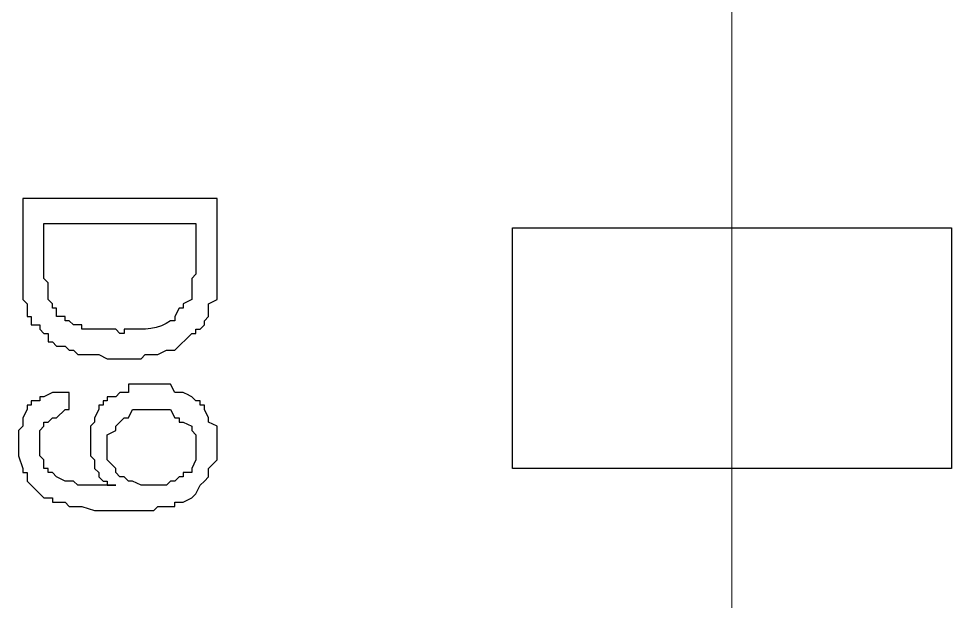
# Model space of a CAD drawing. Header units: millimetres. Extents: x -3 to 153, y 27 to 116.
# Drawn here: x 47.896 to 52.573, y 72.022 to 74.945 of the extents above; entities that cross this region are included whole.
import ezdxf

# ---------------------------------------------------------------- set-up
doc = ezdxf.new("R2010")
doc.units = ezdxf.units.MM
doc.header["$MEASUREMENT"] = 0
doc.layers.add('layer 1', color=7, linetype='Continuous')

msp = doc.modelspace()

# ---------------------------------------------------------------- linework, layer by layer
at = {"layer": 'layer 1', "color": 0, "lineweight": 20}
msp.add_open_spline([(51.4728, 46.6325), (51.4728, 46.6325), (51.4728, 87.2514), (51.4728, 87.2514)], degree=3, dxfattribs=at)
at = {"layer": 'layer 1', "color": 0}
for points, knots in [([(47.9168, 74.0434), (47.9168, 74.0434), (48.8904, 74.0434), (48.8904, 74.0434), (48.8904, 74.0434), (48.8904, 74.0434), (48.8904, 73.7047), (48.8904, 73.7047), (48.8904, 73.7047), (48.8904, 73.6553), (48.8904, 73.6059), (48.8904, 73.5565), (48.8904, 73.5565), (48.8904, 73.5565), (48.8904, 73.5354), (48.8904, 73.5354), (48.8904, 73.5354), (48.8904, 73.5354), (48.8481, 73.5142), (48.8481, 73.5142), (48.8481, 73.5142), (48.8481, 73.5142), (48.8481, 73.4507), (48.8481, 73.4507), (48.8481, 73.4507), (48.8481, 73.4507), (48.8269, 73.4295), (48.8269, 73.4295), (48.8269, 73.4295), (48.8269, 73.4295), (48.8269, 73.4084), (48.8269, 73.4084), (48.8269, 73.4084), (48.8269, 73.4084), (48.8058, 73.3872), (48.8058, 73.3872), (48.8058, 73.3872), (48.8058, 73.3872), (48.7846, 73.3872), (48.7846, 73.3872), (48.7846, 73.3872), (48.7846, 73.3872), (48.7846, 73.366), (48.7846, 73.366), (48.7846, 73.366), (48.7846, 73.366), (48.7634, 73.366), (48.7634, 73.366), (48.7634, 73.366), (48.7634, 73.366), (48.6788, 73.2814), (48.6788, 73.2814), (48.6788, 73.2814), (48.6788, 73.2814), (48.6364, 73.2814), (48.6364, 73.2814), (48.6364, 73.2814), (48.6364, 73.2814), (48.5941, 73.2602), (48.5941, 73.2602), (48.5941, 73.2602), (48.5941, 73.2602), (48.5306, 73.2602), (48.5306, 73.2602), (48.5306, 73.2602), (48.5306, 73.2602), (48.5094, 73.239), (48.5094, 73.239), (48.5094, 73.239), (48.5094, 73.239), (48.3401, 73.239), (48.3401, 73.239), (48.3401, 73.239), (48.3401, 73.239), (48.2978, 73.2602), (48.2978, 73.2602), (48.2978, 73.2602), (48.2978, 73.2602), (48.1919, 73.2602), (48.1919, 73.2602), (48.1919, 73.2602), (48.1919, 73.2602), (48.1708, 73.2814), (48.1708, 73.2814), (48.1708, 73.2814), (48.1708, 73.2814), (48.1496, 73.2814), (48.1496, 73.2814), (48.1496, 73.2814), (48.1496, 73.2814), (48.1284, 73.3025), (48.1284, 73.3025), (48.1284, 73.3025), (48.1284, 73.3025), (48.0861, 73.3025), (48.0861, 73.3025), (48.0861, 73.3025), (48.0861, 73.3025), (48.0649, 73.3237), (48.0649, 73.3237), (48.0649, 73.3237), (48.0649, 73.3237), (48.0438, 73.3237), (48.0438, 73.3237), (48.0438, 73.3237), (48.0438, 73.3237), (48.0438, 73.366), (48.0438, 73.366), (48.0438, 73.366), (48.0438, 73.366), (48.0226, 73.366), (48.0226, 73.366), (48.0226, 73.366), (48.0226, 73.366), (48.0014, 73.3872), (48.0014, 73.3872), (48.0014, 73.3872), (48.0014, 73.3872), (48.0014, 73.4084), (48.0014, 73.4084), (48.0014, 73.4084), (48.0014, 73.4084), (47.9591, 73.4084), (47.9591, 73.4084), (47.9591, 73.4084), (47.9591, 73.4084), (47.9591, 73.4507), (47.9591, 73.4507), (47.9591, 73.4507), (47.9591, 73.4507), (47.9379, 73.4507), (47.9379, 73.4507), (47.9379, 73.4507), (47.9379, 73.4507), (47.9379, 73.5142), (47.9379, 73.5142), (47.9379, 73.5142), (47.9379, 73.5142), (47.9168, 73.5354), (47.9168, 73.5354), (47.9168, 73.5354), (47.9168, 73.5354), (47.9168, 73.6835), (47.9168, 73.6835), (47.9168, 73.6835), (47.9168, 73.6835), (47.9168, 74.0434), (47.9168, 74.0434)], [0, 0, 0, 0, 0.026316, 0.026316, 0.026316, 0.026316, 0.052632, 0.052632, 0.052632, 0.052632, 0.078947, 0.078947, 0.078947, 0.078947, 0.105263, 0.105263, 0.105263, 0.105263, 0.131579, 0.131579, 0.131579, 0.131579, 0.157895, 0.157895, 0.157895, 0.157895, 0.184211, 0.184211, 0.184211, 0.184211, 0.210526, 0.210526, 0.210526, 0.210526, 0.236842, 0.236842, 0.236842, 0.236842, 0.263158, 0.263158, 0.263158, 0.263158, 0.289474, 0.289474, 0.289474, 0.289474, 0.315789, 0.315789, 0.315789, 0.315789, 0.342105, 0.342105, 0.342105, 0.342105, 0.368421, 0.368421, 0.368421, 0.368421, 0.394737, 0.394737, 0.394737, 0.394737, 0.421053, 0.421053, 0.421053, 0.421053, 0.447368, 0.447368, 0.447368, 0.447368, 0.473684, 0.473684, 0.473684, 0.473684, 0.5, 0.5, 0.5, 0.5, 0.526316, 0.526316, 0.526316, 0.526316, 0.552632, 0.552632, 0.552632, 0.552632, 0.578947, 0.578947, 0.578947, 0.578947, 0.605263, 0.605263, 0.605263, 0.605263, 0.631579, 0.631579, 0.631579, 0.631579, 0.657895, 0.657895, 0.657895, 0.657895, 0.684211, 0.684211, 0.684211, 0.684211, 0.710526, 0.710526, 0.710526, 0.710526, 0.736842, 0.736842, 0.736842, 0.736842, 0.763158, 0.763158, 0.763158, 0.763158, 0.789474, 0.789474, 0.789474, 0.789474, 0.815789, 0.815789, 0.815789, 0.815789, 0.842105, 0.842105, 0.842105, 0.842105, 0.868421, 0.868421, 0.868421, 0.868421, 0.894737, 0.894737, 0.894737, 0.894737, 0.921053, 0.921053, 0.921053, 0.921053, 0.947368, 0.947368, 0.947368, 0.947368, 1, 1, 1, 1]), ([(48.0226, 73.9164), (48.0226, 73.9164), (48.0226, 73.6412), (48.0226, 73.6412), (48.0226, 73.6412), (48.0226, 73.6412), (48.0438, 73.62), (48.0438, 73.62), (48.0438, 73.62), (48.0438, 73.62), (48.0438, 73.5354), (48.0438, 73.5354), (48.0438, 73.5354), (48.0438, 73.5354), (48.0649, 73.5142), (48.0649, 73.5142), (48.0649, 73.5142), (48.0649, 73.5142), (48.0649, 73.493), (48.0649, 73.493), (48.0649, 73.493), (48.0649, 73.493), (48.0861, 73.493), (48.0861, 73.493), (48.0861, 73.493), (48.0861, 73.493), (48.0861, 73.4507), (48.0861, 73.4507), (48.0861, 73.4507), (48.0861, 73.4507), (48.1284, 73.4507), (48.1284, 73.4507), (48.1284, 73.4507), (48.1284, 73.4507), (48.1284, 73.4295), (48.1284, 73.4295), (48.1284, 73.4295), (48.1284, 73.4295), (48.1496, 73.4295), (48.1496, 73.4295), (48.1496, 73.4295), (48.1496, 73.4295), (48.1708, 73.4084), (48.1708, 73.4084), (48.1708, 73.4084), (48.1708, 73.4084), (48.2131, 73.4084), (48.2131, 73.4084), (48.2131, 73.4084), (48.2131, 73.4084), (48.2131, 73.3872), (48.2131, 73.3872), (48.2131, 73.3872), (48.2131, 73.3872), (48.3824, 73.3872), (48.3824, 73.3872), (48.3824, 73.3872), (48.3824, 73.3872), (48.4036, 73.366), (48.4036, 73.366), (48.4036, 73.366), (48.4036, 73.366), (48.4248, 73.366), (48.4248, 73.366), (48.4248, 73.366), (48.4248, 73.366), (48.4248, 73.3872), (48.4248, 73.3872), (48.4248, 73.3872), (48.4248, 73.3872), (48.4459, 73.3872), (48.4459, 73.3872), (48.4459, 73.3872), (48.5221, 73.3844), (48.6012, 73.3854), (48.6576, 73.4295), (48.6576, 73.4295), (48.6576, 73.4295), (48.6788, 73.4295), (48.6788, 73.4295), (48.6788, 73.4295), (48.6788, 73.4295), (48.6788, 73.4507), (48.6788, 73.4507), (48.6788, 73.4507), (48.6788, 73.4507), (48.6999, 73.493), (48.6999, 73.493), (48.6999, 73.493), (48.6999, 73.493), (48.7211, 73.493), (48.7211, 73.493), (48.7211, 73.493), (48.7211, 73.493), (48.7211, 73.5142), (48.7211, 73.5142), (48.7211, 73.5142), (48.7211, 73.5142), (48.7634, 73.5354), (48.7634, 73.5354), (48.7634, 73.5354), (48.7634, 73.5354), (48.7634, 73.6412), (48.7634, 73.6412), (48.7634, 73.6412), (48.7634, 73.6412), (48.7846, 73.6624), (48.7846, 73.6624), (48.7846, 73.6624), (48.7846, 73.6624), (48.7846, 73.9164), (48.7846, 73.9164), (48.7846, 73.9164), (48.7846, 73.9164), (48.0226, 73.9164), (48.0226, 73.9164)], [0, 0, 0, 0, 0.033333, 0.033333, 0.033333, 0.033333, 0.066667, 0.066667, 0.066667, 0.066667, 0.1, 0.1, 0.1, 0.1, 0.133333, 0.133333, 0.133333, 0.133333, 0.166667, 0.166667, 0.166667, 0.166667, 0.2, 0.2, 0.2, 0.2, 0.233333, 0.233333, 0.233333, 0.233333, 0.266667, 0.266667, 0.266667, 0.266667, 0.3, 0.3, 0.3, 0.3, 0.333333, 0.333333, 0.333333, 0.333333, 0.366667, 0.366667, 0.366667, 0.366667, 0.4, 0.4, 0.4, 0.4, 0.433333, 0.433333, 0.433333, 0.433333, 0.466667, 0.466667, 0.466667, 0.466667, 0.5, 0.5, 0.5, 0.5, 0.533333, 0.533333, 0.533333, 0.533333, 0.566667, 0.566667, 0.566667, 0.566667, 0.6, 0.6, 0.6, 0.6, 0.633333, 0.633333, 0.633333, 0.633333, 0.666667, 0.666667, 0.666667, 0.666667, 0.7, 0.7, 0.7, 0.7, 0.733333, 0.733333, 0.733333, 0.733333, 0.766667, 0.766667, 0.766667, 0.766667, 0.8, 0.8, 0.8, 0.8, 0.833333, 0.833333, 0.833333, 0.833333, 0.866667, 0.866667, 0.866667, 0.866667, 0.9, 0.9, 0.9, 0.9, 0.933333, 0.933333, 0.933333, 0.933333, 1, 1, 1, 1]), ([(50.3721, 73.8952), (50.3721, 73.8952), (50.3721, 72.6887), (50.3721, 72.6887), (50.3721, 72.6887), (50.3721, 72.6887), (52.5734, 72.6887), (52.5734, 72.6887), (52.5734, 72.6887), (52.5734, 72.6887), (52.5734, 73.8952), (52.5734, 73.8952), (52.5734, 73.8952), (52.5734, 73.8952), (50.3721, 73.8952), (50.3721, 73.8952)], [0, 0, 0, 0, 0.2, 0.2, 0.2, 0.2, 0.4, 0.4, 0.4, 0.4, 0.6, 0.6, 0.6, 0.6, 1, 1, 1, 1]), ([(48.1496, 73.0697), (48.1496, 73.0697), (48.1496, 72.985), (48.1496, 72.985), (48.1496, 72.985), (48.1496, 72.985), (48.1284, 72.985), (48.1284, 72.985), (48.1284, 72.985), (48.1284, 72.985), (48.0861, 72.9427), (48.0861, 72.9427), (48.0861, 72.9427), (48.0861, 72.9427), (48.0649, 72.9427), (48.0649, 72.9427), (48.0649, 72.9427), (48.0649, 72.9427), (48.0438, 72.9215), (48.0438, 72.9215), (48.0438, 72.9215), (48.0438, 72.9215), (48.0226, 72.9215), (48.0226, 72.9215), (48.0226, 72.9215), (48.0226, 72.9215), (48.0226, 72.9004), (48.0226, 72.9004), (48.0226, 72.9004), (48.0226, 72.9004), (48.0014, 72.8792), (48.0014, 72.8792), (48.0014, 72.8792), (48.0014, 72.8792), (48.0014, 72.7522), (48.0014, 72.7522), (48.0014, 72.7522), (48.0014, 72.7522), (48.0226, 72.731), (48.0226, 72.731), (48.0226, 72.731), (48.0226, 72.731), (48.0226, 72.6887), (48.0226, 72.6887), (48.0226, 72.6887), (48.0226, 72.6887), (48.0438, 72.6887), (48.0438, 72.6887), (48.0438, 72.6887), (48.0438, 72.6887), (48.0438, 72.6675), (48.0438, 72.6675), (48.0438, 72.6675), (48.0438, 72.6675), (48.0649, 72.6675), (48.0649, 72.6675), (48.0649, 72.6675), (48.0649, 72.6675), (48.0861, 72.6464), (48.0861, 72.6464), (48.0861, 72.6464), (48.0861, 72.6464), (48.1284, 72.6252), (48.1284, 72.6252), (48.1284, 72.6252), (48.1284, 72.6252), (48.1708, 72.6252), (48.1708, 72.6252), (48.1708, 72.6252), (48.1708, 72.6252), (48.1919, 72.604), (48.1919, 72.604), (48.1919, 72.604), (48.1919, 72.604), (48.3824, 72.604), (48.3824, 72.604), (48.3824, 72.604), (48.3824, 72.604), (48.3401, 72.604), (48.3401, 72.604), (48.3401, 72.604), (48.3401, 72.604), (48.3401, 72.6252), (48.3401, 72.6252), (48.3401, 72.6252), (48.3401, 72.6252), (48.3189, 72.6252), (48.3189, 72.6252), (48.3189, 72.6252), (48.3189, 72.6252), (48.2978, 72.6464), (48.2978, 72.6464), (48.2978, 72.6464), (48.2978, 72.6464), (48.2978, 72.6675), (48.2978, 72.6675), (48.2978, 72.6675), (48.2978, 72.6675), (48.2766, 72.6887), (48.2766, 72.6887), (48.2766, 72.6887), (48.2766, 72.6887), (48.2766, 72.731), (48.2766, 72.731), (48.2766, 72.731), (48.2766, 72.731), (48.2554, 72.7522), (48.2554, 72.7522), (48.2554, 72.7522), (48.2554, 72.7522), (48.2554, 72.9004), (48.2554, 72.9004), (48.2554, 72.9004), (48.2554, 72.9004), (48.2766, 72.9215), (48.2766, 72.9215), (48.2766, 72.9215), (48.2766, 72.9215), (48.2766, 72.9427), (48.2766, 72.9427), (48.2766, 72.9427), (48.2766, 72.9427), (48.2978, 72.985), (48.2978, 72.985), (48.2978, 72.985), (48.2978, 72.985), (48.2978, 73.0062), (48.2978, 73.0062), (48.2978, 73.0062), (48.2978, 73.0062), (48.3189, 73.0062), (48.3189, 73.0062), (48.3189, 73.0062), (48.3189, 73.0062), (48.3189, 73.0274), (48.3189, 73.0274), (48.3189, 73.0274), (48.3189, 73.0274), (48.3401, 73.0274), (48.3401, 73.0274), (48.3401, 73.0274), (48.3401, 73.0274), (48.3401, 73.0485), (48.3401, 73.0485), (48.3401, 73.0485), (48.3401, 73.0485), (48.3824, 73.0485), (48.3824, 73.0485), (48.3824, 73.0485), (48.3824, 73.0485), (48.4036, 73.0697), (48.4036, 73.0697), (48.4036, 73.0697), (48.4036, 73.0697), (48.4459, 73.0697), (48.4459, 73.0697), (48.4459, 73.0697), (48.4459, 73.0697), (48.4459, 73.112), (48.4459, 73.112), (48.4459, 73.112), (48.4459, 73.112), (48.4671, 73.112), (48.4671, 73.112), (48.4671, 73.112), (48.5236, 73.112), (48.58, 73.112), (48.6364, 73.112), (48.6364, 73.112), (48.6364, 73.112), (48.6576, 73.112), (48.6576, 73.112), (48.6576, 73.112), (48.6576, 73.112), (48.6788, 73.0697), (48.6788, 73.0697), (48.6788, 73.0697), (48.6788, 73.0697), (48.7211, 73.0697), (48.7211, 73.0697), (48.7211, 73.0697), (48.7211, 73.0697), (48.7634, 73.0485), (48.7634, 73.0485), (48.7634, 73.0485), (48.7634, 73.0485), (48.7846, 73.0274), (48.7846, 73.0274), (48.7846, 73.0274), (48.7846, 73.0274), (48.8058, 73.0274), (48.8058, 73.0274), (48.8058, 73.0274), (48.8058, 73.0274), (48.8058, 73.0062), (48.8058, 73.0062), (48.8058, 73.0062), (48.8058, 73.0062), (48.8269, 73.0062), (48.8269, 73.0062), (48.8269, 73.0062), (48.8269, 73.0062), (48.8269, 72.985), (48.8269, 72.985), (48.8269, 72.985), (48.8269, 72.985), (48.8481, 72.9427), (48.8481, 72.9427), (48.8481, 72.9427), (48.8481, 72.9427), (48.8481, 72.9215), (48.8481, 72.9215), (48.8481, 72.9215), (48.8481, 72.9215), (48.8904, 72.9004), (48.8904, 72.9004), (48.8904, 72.9004), (48.8904, 72.9004), (48.8904, 72.731), (48.8904, 72.731), (48.8904, 72.731), (48.8904, 72.731), (48.8481, 72.6887), (48.8481, 72.6887), (48.8481, 72.6887), (48.8481, 72.6887), (48.8481, 72.6464), (48.8481, 72.6464), (48.8481, 72.6464), (48.8481, 72.6464), (48.8269, 72.6252), (48.8269, 72.6252), (48.8269, 72.6252), (48.8269, 72.6252), (48.8058, 72.604), (48.8058, 72.604), (48.8058, 72.604), (48.8058, 72.604), (48.7846, 72.5617), (48.7846, 72.5617), (48.7846, 72.5617), (48.7846, 72.5617), (48.7634, 72.5405), (48.7634, 72.5405), (48.7634, 72.5405), (48.7634, 72.5405), (48.7211, 72.5194), (48.7211, 72.5194), (48.7211, 72.5194), (48.7211, 72.5194), (48.6788, 72.5194), (48.6788, 72.5194), (48.6788, 72.5194), (48.6788, 72.5194), (48.6788, 72.4982), (48.6788, 72.4982), (48.6788, 72.4982), (48.6788, 72.4982), (48.5941, 72.4982), (48.5941, 72.4982), (48.5941, 72.4982), (48.5941, 72.4982), (48.5729, 72.477), (48.5729, 72.477), (48.5729, 72.477), (48.5729, 72.477), (48.2766, 72.477), (48.2766, 72.477), (48.2766, 72.477), (48.2766, 72.477), (48.2131, 72.4982), (48.2131, 72.4982), (48.2131, 72.4982), (48.2131, 72.4982), (48.1496, 72.4982), (48.1496, 72.4982), (48.1496, 72.4982), (48.1496, 72.4982), (48.1284, 72.5194), (48.1284, 72.5194), (48.1284, 72.5194), (48.1284, 72.5194), (48.0649, 72.5194), (48.0649, 72.5194), (48.0649, 72.5194), (48.0649, 72.5194), (48.0649, 72.5405), (48.0649, 72.5405), (48.0649, 72.5405), (48.0649, 72.5405), (48.0226, 72.5405), (48.0226, 72.5405), (48.0226, 72.5405), (48.0226, 72.5405), (47.9379, 72.6252), (47.9379, 72.6252), (47.9379, 72.6252), (47.9379, 72.6252), (47.9379, 72.6675), (47.9379, 72.6675), (47.9379, 72.6675), (47.9379, 72.6675), (47.9168, 72.6675), (47.9168, 72.6675), (47.9168, 72.6675), (47.9168, 72.6675), (47.9168, 72.6887), (47.9168, 72.6887), (47.9168, 72.6887), (47.9168, 72.6887), (47.8956, 72.7522), (47.8956, 72.7522), (47.8956, 72.7522), (47.8956, 72.7522), (47.8956, 72.8792), (47.8956, 72.8792), (47.8956, 72.8792), (47.8956, 72.8792), (47.9168, 72.9004), (47.9168, 72.9004), (47.9168, 72.9004), (47.9168, 72.9004), (47.9168, 72.9427), (47.9168, 72.9427), (47.9168, 72.9427), (47.9168, 72.9427), (47.9379, 72.985), (47.9379, 72.985), (47.9379, 72.985), (47.9379, 72.985), (47.9379, 73.0062), (47.9379, 73.0062), (47.9379, 73.0062), (47.9379, 73.0062), (47.9591, 73.0062), (47.9591, 73.0062), (47.9591, 73.0062), (47.9591, 73.0062), (47.9591, 73.0274), (47.9591, 73.0274), (47.9591, 73.0274), (47.9591, 73.0274), (48.0014, 73.0274), (48.0014, 73.0274), (48.0014, 73.0274), (48.0014, 73.0274), (48.0014, 73.0485), (48.0014, 73.0485), (48.0014, 73.0485), (48.0014, 73.0485), (48.0226, 73.0485), (48.0226, 73.0485), (48.0226, 73.0485), (48.0226, 73.0485), (48.0649, 73.0697), (48.0649, 73.0697), (48.0649, 73.0697), (48.0649, 73.0697), (48.1496, 73.0697), (48.1496, 73.0697)], [0, 0, 0, 0, 0.010989, 0.010989, 0.010989, 0.010989, 0.021978, 0.021978, 0.021978, 0.021978, 0.032967, 0.032967, 0.032967, 0.032967, 0.043956, 0.043956, 0.043956, 0.043956, 0.054945, 0.054945, 0.054945, 0.054945, 0.065934, 0.065934, 0.065934, 0.065934, 0.076923, 0.076923, 0.076923, 0.076923, 0.087912, 0.087912, 0.087912, 0.087912, 0.098901, 0.098901, 0.098901, 0.098901, 0.10989, 0.10989, 0.10989, 0.10989, 0.120879, 0.120879, 0.120879, 0.120879, 0.131868, 0.131868, 0.131868, 0.131868, 0.142857, 0.142857, 0.142857, 0.142857, 0.153846, 0.153846, 0.153846, 0.153846, 0.164835, 0.164835, 0.164835, 0.164835, 0.175824, 0.175824, 0.175824, 0.175824, 0.186813, 0.186813, 0.186813, 0.186813, 0.197802, 0.197802, 0.197802, 0.197802, 0.208791, 0.208791, 0.208791, 0.208791, 0.21978, 0.21978, 0.21978, 0.21978, 0.230769, 0.230769, 0.230769, 0.230769, 0.241758, 0.241758, 0.241758, 0.241758, 0.252747, 0.252747, 0.252747, 0.252747, 0.263736, 0.263736, 0.263736, 0.263736, 0.274725, 0.274725, 0.274725, 0.274725, 0.285714, 0.285714, 0.285714, 0.285714, 0.296703, 0.296703, 0.296703, 0.296703, 0.307692, 0.307692, 0.307692, 0.307692, 0.318681, 0.318681, 0.318681, 0.318681, 0.32967, 0.32967, 0.32967, 0.32967, 0.340659, 0.340659, 0.340659, 0.340659, 0.351648, 0.351648, 0.351648, 0.351648, 0.362637, 0.362637, 0.362637, 0.362637, 0.373626, 0.373626, 0.373626, 0.373626, 0.384615, 0.384615, 0.384615, 0.384615, 0.395604, 0.395604, 0.395604, 0.395604, 0.406593, 0.406593, 0.406593, 0.406593, 0.417582, 0.417582, 0.417582, 0.417582, 0.428571, 0.428571, 0.428571, 0.428571, 0.43956, 0.43956, 0.43956, 0.43956, 0.450549, 0.450549, 0.450549, 0.450549, 0.461538, 0.461538, 0.461538, 0.461538, 0.472527, 0.472527, 0.472527, 0.472527, 0.483516, 0.483516, 0.483516, 0.483516, 0.494505, 0.494505, 0.494505, 0.494506, 0.505495, 0.505495, 0.505495, 0.505495, 0.516484, 0.516484, 0.516484, 0.516484, 0.527473, 0.527473, 0.527473, 0.527473, 0.538462, 0.538462, 0.538462, 0.538462, 0.549451, 0.549451, 0.549451, 0.549451, 0.56044, 0.56044, 0.56044, 0.56044, 0.571429, 0.571429, 0.571429, 0.571429, 0.582418, 0.582418, 0.582418, 0.582418, 0.593407, 0.593407, 0.593407, 0.593407, 0.604396, 0.604396, 0.604396, 0.604396, 0.615385, 0.615385, 0.615385, 0.615385, 0.626374, 0.626374, 0.626374, 0.626374, 0.637363, 0.637363, 0.637363, 0.637363, 0.648352, 0.648352, 0.648352, 0.648352, 0.659341, 0.659341, 0.659341, 0.659341, 0.67033, 0.67033, 0.67033, 0.67033, 0.681319, 0.681319, 0.681319, 0.681319, 0.692308, 0.692308, 0.692308, 0.692308, 0.703297, 0.703297, 0.703297, 0.703297, 0.714286, 0.714286, 0.714286, 0.714286, 0.725275, 0.725275, 0.725275, 0.725275, 0.736264, 0.736264, 0.736264, 0.736264, 0.747253, 0.747253, 0.747253, 0.747253, 0.758242, 0.758242, 0.758242, 0.758242, 0.769231, 0.769231, 0.769231, 0.769231, 0.78022, 0.78022, 0.78022, 0.78022, 0.791209, 0.791209, 0.791209, 0.791209, 0.802198, 0.802198, 0.802198, 0.802198, 0.813187, 0.813187, 0.813187, 0.813187, 0.824176, 0.824176, 0.824176, 0.824176, 0.835165, 0.835165, 0.835165, 0.835165, 0.846154, 0.846154, 0.846154, 0.846154, 0.857143, 0.857143, 0.857143, 0.857143, 0.868132, 0.868132, 0.868132, 0.868132, 0.879121, 0.879121, 0.879121, 0.879121, 0.89011, 0.89011, 0.89011, 0.89011, 0.901099, 0.901099, 0.901099, 0.901099, 0.912088, 0.912088, 0.912088, 0.912088, 0.923077, 0.923077, 0.923077, 0.923077, 0.934066, 0.934066, 0.934066, 0.934066, 0.945055, 0.945055, 0.945055, 0.945055, 0.956044, 0.956044, 0.956044, 0.956044, 0.967033, 0.967033, 0.967033, 0.967033, 0.978022, 0.978022, 0.978022, 0.978022, 1, 1, 1, 1]), ([(48.5729, 72.604), (48.5729, 72.604), (48.6364, 72.604), (48.6364, 72.604), (48.6364, 72.604), (48.6364, 72.604), (48.6576, 72.6252), (48.6576, 72.6252), (48.6576, 72.6252), (48.6576, 72.6252), (48.6788, 72.6252), (48.6788, 72.6252), (48.6788, 72.6252), (48.6788, 72.6252), (48.6999, 72.6464), (48.6999, 72.6464), (48.6999, 72.6464), (48.6999, 72.6464), (48.7211, 72.6464), (48.7211, 72.6464), (48.7211, 72.6464), (48.7211, 72.6464), (48.7211, 72.6675), (48.7211, 72.6675), (48.7211, 72.6675), (48.7211, 72.6675), (48.7634, 72.6675), (48.7634, 72.6675), (48.7634, 72.6675), (48.7634, 72.6675), (48.7634, 72.6887), (48.7634, 72.6887), (48.7634, 72.6887), (48.7634, 72.6887), (48.7846, 72.731), (48.7846, 72.731), (48.7846, 72.731), (48.7846, 72.731), (48.7846, 72.858), (48.7846, 72.858), (48.7846, 72.858), (48.7846, 72.858), (48.7634, 72.8792), (48.7634, 72.8792), (48.7634, 72.8792), (48.7634, 72.8792), (48.7634, 72.9004), (48.7634, 72.9004), (48.7634, 72.9004), (48.7634, 72.9004), (48.7211, 72.9215), (48.7211, 72.9215), (48.7211, 72.9215), (48.7211, 72.9215), (48.6999, 72.9215), (48.6999, 72.9215), (48.6999, 72.9215), (48.6999, 72.9215), (48.6999, 72.9427), (48.6999, 72.9427), (48.6999, 72.9427), (48.6999, 72.9427), (48.6788, 72.9427), (48.6788, 72.9427), (48.6788, 72.9427), (48.6788, 72.9427), (48.6576, 72.985), (48.6576, 72.985), (48.6576, 72.985), (48.6576, 72.985), (48.4671, 72.985), (48.4671, 72.985), (48.4671, 72.985), (48.4671, 72.985), (48.4459, 72.9427), (48.4459, 72.9427), (48.4459, 72.9427), (48.4459, 72.9427), (48.4248, 72.9427), (48.4248, 72.9427), (48.4248, 72.9427), (48.4248, 72.9427), (48.4036, 72.9215), (48.4036, 72.9215), (48.4036, 72.9215), (48.4036, 72.9215), (48.3824, 72.9004), (48.3824, 72.9004), (48.3824, 72.9004), (48.3824, 72.9004), (48.3824, 72.8792), (48.3824, 72.8792), (48.3824, 72.8792), (48.3824, 72.8792), (48.3401, 72.858), (48.3401, 72.858), (48.3401, 72.858), (48.3401, 72.858), (48.3401, 72.731), (48.3401, 72.731), (48.3401, 72.731), (48.3401, 72.731), (48.3824, 72.6887), (48.3824, 72.6887), (48.3824, 72.6887), (48.3824, 72.6887), (48.3824, 72.6675), (48.3824, 72.6675), (48.3824, 72.6675), (48.3824, 72.6675), (48.4036, 72.6464), (48.4036, 72.6464), (48.4036, 72.6464), (48.4036, 72.6464), (48.4248, 72.6464), (48.4248, 72.6464), (48.4248, 72.6464), (48.4248, 72.6464), (48.4459, 72.6252), (48.4459, 72.6252), (48.4459, 72.6252), (48.4459, 72.6252), (48.4671, 72.6252), (48.4671, 72.6252), (48.4671, 72.6252), (48.4671, 72.6252), (48.5094, 72.604), (48.5094, 72.604), (48.5094, 72.604), (48.5094, 72.604), (48.5729, 72.604), (48.5729, 72.604)], [0, 0, 0, 0, 0.029412, 0.029412, 0.029412, 0.029412, 0.058824, 0.058824, 0.058824, 0.058824, 0.088235, 0.088235, 0.088235, 0.088235, 0.117647, 0.117647, 0.117647, 0.117647, 0.147059, 0.147059, 0.147059, 0.147059, 0.176471, 0.176471, 0.176471, 0.176471, 0.205882, 0.205882, 0.205882, 0.205882, 0.235294, 0.235294, 0.235294, 0.235294, 0.264706, 0.264706, 0.264706, 0.264706, 0.294118, 0.294118, 0.294118, 0.294118, 0.323529, 0.323529, 0.323529, 0.323529, 0.352941, 0.352941, 0.352941, 0.352941, 0.382353, 0.382353, 0.382353, 0.382353, 0.411765, 0.411765, 0.411765, 0.411765, 0.441176, 0.441176, 0.441176, 0.441176, 0.470588, 0.470588, 0.470588, 0.470588, 0.5, 0.5, 0.5, 0.5, 0.529412, 0.529412, 0.529412, 0.529412, 0.558824, 0.558824, 0.558824, 0.558824, 0.588235, 0.588235, 0.588235, 0.588235, 0.617647, 0.617647, 0.617647, 0.617647, 0.647059, 0.647059, 0.647059, 0.647059, 0.676471, 0.676471, 0.676471, 0.676471, 0.705882, 0.705882, 0.705882, 0.705882, 0.735294, 0.735294, 0.735294, 0.735294, 0.764706, 0.764706, 0.764706, 0.764706, 0.794118, 0.794118, 0.794118, 0.794118, 0.823529, 0.823529, 0.823529, 0.823529, 0.852941, 0.852941, 0.852941, 0.852941, 0.882353, 0.882353, 0.882353, 0.882353, 0.911765, 0.911765, 0.911765, 0.911765, 0.941176, 0.941176, 0.941176, 0.941176, 1, 1, 1, 1])]:
    msp.add_open_spline(points, degree=3, knots=knots, dxfattribs=at)

doc.saveas('drawing.dxf')
